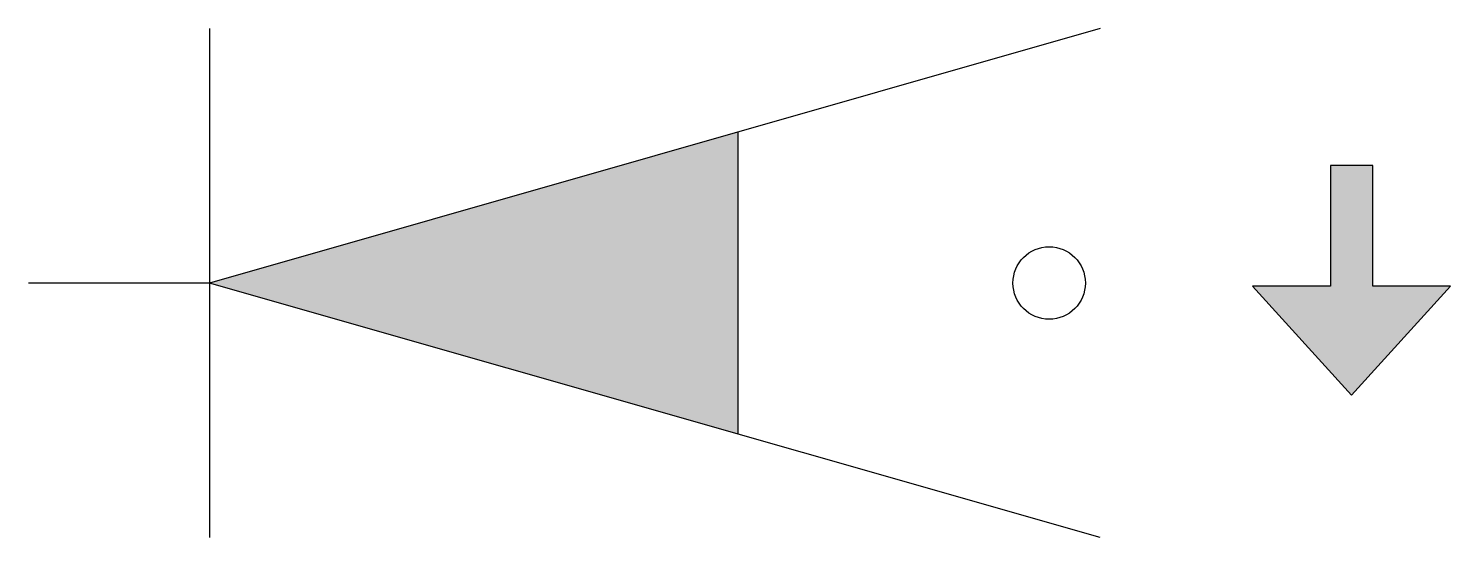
# Model space of a CAD drawing. Extents: x 0 to 11.8, y -2.1 to 2.1.
import ezdxf

# ---------------------------------------------------------------- set-up
doc = ezdxf.new("R2010")
doc.units = 0
doc.layers.get('0').update_dxf_attribs({"lineweight": 25})

msp = doc.modelspace()

# ---------------------------------------------------------------- hatches: boundary and pattern name
h = msp.add_hatch(color=256)
h.dxf.hatch_style = 1
h.paths.add_polyline_path([(11.135, 0.975), (10.785, 0.975), (10.785, -0.025), (10.14, -0.025), (10.96, -0.93), (11.78, -0.025), (11.135, -0.025)])

# ---------------------------------------------------------------- linework, layer by layer
for p, q in [((8.878, 2.11), (1.499, 0)), ((1.499, 2.11), (1.499, -2.11)), ((5.878, -1.252), (5.878, 1.252)), ((1.499, 0), (0, 0)), ((8.878, -2.11), (1.499, 0))]:
    msp.add_line(p, q)
msp.add_lwpolyline([(11.135, 0.975), (10.785, 0.975), (10.785, -0.025), (10.14, -0.025), (10.96, -0.93), (11.78, -0.025), (11.135, -0.025)], close=True)
msp.add_circle((8.455, 0), 0.3)
msp.add_solid([(1.499, 0), (5.878, 1.252), (5.878, -1.252)])

doc.saveas('drawing.dxf')
